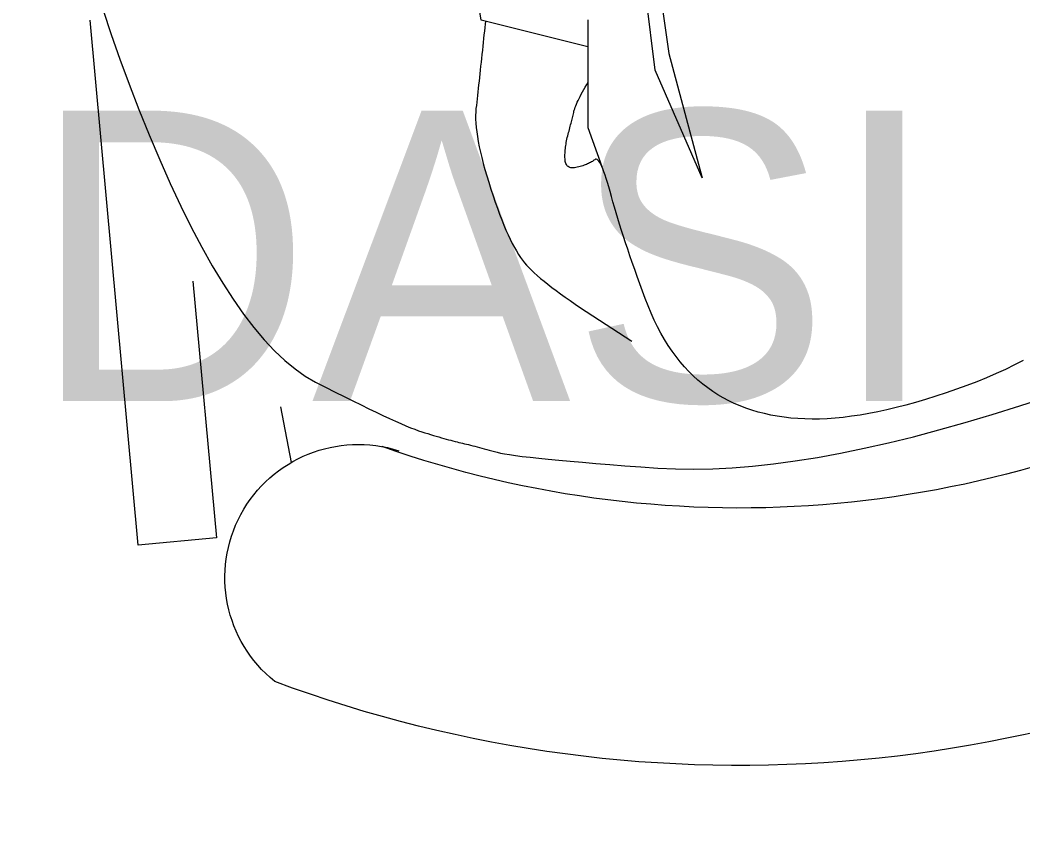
# Model space of a CAD drawing. Header units: millimetres. Extents: x 1393 to 3101, y -2944 to -480.
# Drawn here: x 1638.94 to 1676.9, y -1350.47 to -1320.07 of the extents above; entities that cross this region are included whole.
import ezdxf

# ---------------------------------------------------------------- set-up
doc = ezdxf.new("R2010")
doc.units = ezdxf.units.MM
doc.layers.add('TEFRİŞ_İÇ', color=224, linetype='Continuous', lineweight=13)
doc.layers.add('yazı', color=253, linetype='Continuous', lineweight=20)
doc.styles.get("Standard").update_dxf_attribs({"font": 'EtrFont'})

# ---------------------------------------------------------------- blocks, each defined once
blk = doc.blocks.new('A$C22EE4B40')
at = {"layer": 'TEFRİŞ_İÇ', "linetype": 'Continuous'}
for p, q in [((0.592672, 0.280061), (0.5988, 0.3168)), ((0.526851, 0.261116), (0.533215, 0.312066)), ((0.526851, 0.304424), (0.521759, 0.267485)), ((0.735823, 0.2839), (0.732758, 0.274655)), ((0.552308, 0.280222), (0.552308, 0.239462)), ((0.552308, 0.269977), (0.592672, 0.280061)), ((0.59114, 0.279678), (0.591242, 0.278656)), ((0.591242, 0.278656), (0.591374, 0.277337)), ((0.591374, 0.277337), (0.591512, 0.275984)), ((0.722549, 0.081367), (0.740753, 0.280088)), ((0.591512, 0.275984), (0.591654, 0.274597)), ((0.591654, 0.274597), (0.591802, 0.273174)), ((0.732758, 0.274655), (0.729484, 0.265308)), ((0.591802, 0.273174), (0.591954, 0.271717)), ((0.591954, 0.271717), (0.592112, 0.270225)), ((0.592112, 0.270225), (0.592273, 0.268697)), ((0.521759, 0.267485), (0.50903, 0.220356)), ((0.592273, 0.268697), (0.592439, 0.267164)), ((0.592439, 0.267164), (0.592602, 0.265651)), ((0.592602, 0.265651), (0.592762, 0.264157)), ((0.592762, 0.264157), (0.592921, 0.262685)), ((0.592921, 0.262685), (0.593079, 0.261234)), ((0.729484, 0.265308), (0.725999, 0.255858)), ((0.50903, 0.220356), (0.526851, 0.261116)), ((0.593079, 0.261234), (0.593234, 0.259803)), ((0.593234, 0.259803), (0.593388, 0.258392)), ((0.593388, 0.258392), (0.59354, 0.257002)), ((0.552755, 0.25574), (0.552308, 0.25649)), ((0.553325, 0.254765), (0.552755, 0.25574)), ((0.55386, 0.253829), (0.553325, 0.254765)), ((0.59354, 0.257002), (0.59369, 0.255633)), ((0.59369, 0.255633), (0.593839, 0.254285)), ((0.725999, 0.255858), (0.722305, 0.246306)), ((0.55436, 0.252932), (0.55386, 0.253829)), ((0.554827, 0.252072), (0.55436, 0.252932)), ((0.555259, 0.251251), (0.554827, 0.252072)), ((0.555655, 0.250468), (0.555259, 0.251251)), ((0.593839, 0.254285), (0.593986, 0.252956)), ((0.593986, 0.252956), (0.59413, 0.251648)), ((0.59413, 0.251648), (0.594274, 0.250362)), ((0.556019, 0.249724), (0.555655, 0.250468)), ((0.556348, 0.249018), (0.556019, 0.249724)), ((0.556643, 0.248352), (0.556348, 0.249018)), ((0.556902, 0.247722), (0.556643, 0.248352)), ((0.557128, 0.247133), (0.556902, 0.247722)), ((0.557319, 0.246581), (0.557128, 0.247133)), ((0.594274, 0.250362), (0.594415, 0.249095)), ((0.594415, 0.249095), (0.594555, 0.247849)), ((0.594555, 0.247849), (0.594692, 0.246623)), ((0.557476, 0.246068), (0.557319, 0.246581)), ((0.557597, 0.245593), (0.557476, 0.246068)), ((0.557706, 0.245134), (0.557597, 0.245593)), ((0.557817, 0.244662), (0.557706, 0.245134)), ((0.557933, 0.244179), (0.557817, 0.244662)), ((0.558052, 0.243685), (0.557933, 0.244179)), ((0.558176, 0.243181), (0.558052, 0.243685)), ((0.558303, 0.242665), (0.558176, 0.243181)), ((0.594692, 0.246623), (0.594799, 0.245366)), ((0.594799, 0.245366), (0.594844, 0.244021)), ((0.594844, 0.244021), (0.59483, 0.242591)), ((0.722305, 0.246306), (0.718399, 0.236651)), ((0.552308, 0.239462), (0.547084, 0.224701)), ((0.558435, 0.242138), (0.558303, 0.242665)), ((0.55857, 0.241598), (0.558435, 0.242138)), ((0.558711, 0.24105), (0.55857, 0.241598)), ((0.558855, 0.24049), (0.558711, 0.24105)), ((0.559003, 0.239918), (0.558855, 0.24049)), ((0.559154, 0.239336), (0.559003, 0.239918)), ((0.55931, 0.238743), (0.559154, 0.239336)), ((0.594616, 0.239473), (0.594416, 0.237783)), ((0.594753, 0.241074), (0.594616, 0.239473)), ((0.59483, 0.242591), (0.594753, 0.241074)), ((0.559469, 0.238138), (0.55931, 0.238743)), ((0.559634, 0.237523), (0.559469, 0.238138)), ((0.5598, 0.236895), (0.559634, 0.237523)), ((0.559966, 0.236267), (0.5598, 0.236895)), ((0.560118, 0.235644), (0.559966, 0.236267)), ((0.560259, 0.235028), (0.560118, 0.235644)), ((0.594158, 0.236009), (0.593836, 0.234148)), ((0.594416, 0.237783), (0.594158, 0.236009)), ((0.718399, 0.236651), (0.714394, 0.227187)), ((0.560386, 0.234417), (0.560259, 0.235028)), ((0.560503, 0.233814), (0.560386, 0.234417)), ((0.560607, 0.233216), (0.560503, 0.233814)), ((0.5607, 0.232625), (0.560607, 0.233216)), ((0.56078, 0.232039), (0.5607, 0.232625)), ((0.560849, 0.23146), (0.56078, 0.232039)), ((0.593455, 0.232202), (0.593012, 0.23017)), ((0.593836, 0.234148), (0.593455, 0.232202)), ((0.560906, 0.230887), (0.560849, 0.23146)), ((0.560951, 0.230321), (0.560906, 0.230887)), ((0.560983, 0.229761), (0.560951, 0.230321)), ((0.561005, 0.229207), (0.560983, 0.229761)), ((0.560995, 0.227581), (0.561011, 0.228118)), ((0.561014, 0.228659), (0.561005, 0.229207)), ((0.561011, 0.228118), (0.561014, 0.228659)), ((0.592509, 0.228052), (0.591943, 0.225846)), ((0.593012, 0.23017), (0.592509, 0.228052)), ((0.546679, 0.223762), (0.547084, 0.224701)), ((0.547084, 0.224701), (0.547475, 0.225505)), ((0.547475, 0.225505), (0.547848, 0.22617)), ((0.547848, 0.22617), (0.548206, 0.226698)), ((0.548206, 0.226698), (0.548546, 0.22709)), ((0.548546, 0.22709), (0.548872, 0.227344)), ((0.548872, 0.227344), (0.54918, 0.227461)), ((0.54918, 0.227461), (0.549472, 0.227441)), ((0.549472, 0.227441), (0.549747, 0.227283)), ((0.549747, 0.227283), (0.550024, 0.227061)), ((0.550024, 0.227061), (0.55032, 0.226843)), ((0.55032, 0.226843), (0.550634, 0.226632)), ((0.550634, 0.226632), (0.550965, 0.226426)), ((0.550965, 0.226426), (0.551316, 0.226226)), ((0.551316, 0.226226), (0.551683, 0.226032)), ((0.551683, 0.226032), (0.552069, 0.225843)), ((0.552069, 0.225843), (0.552472, 0.225659)), ((0.552472, 0.225659), (0.552896, 0.225482)), ((0.552896, 0.225482), (0.553336, 0.22531)), ((0.553336, 0.22531), (0.553796, 0.225145)), ((0.553796, 0.225145), (0.554271, 0.224984)), ((0.554271, 0.224984), (0.554767, 0.22483)), ((0.554767, 0.22483), (0.555279, 0.22468)), ((0.555279, 0.22468), (0.55581, 0.224537)), ((0.55581, 0.224537), (0.556359, 0.2244)), ((0.556359, 0.2244), (0.556902, 0.224286)), ((0.556902, 0.224286), (0.55741, 0.224214)), ((0.55741, 0.224214), (0.557885, 0.224184)), ((0.557885, 0.224184), (0.558326, 0.224195)), ((0.558326, 0.224195), (0.558734, 0.224249)), ((0.558734, 0.224249), (0.559108, 0.224343)), ((0.559108, 0.224343), (0.559448, 0.224479)), ((0.559448, 0.224479), (0.559753, 0.224657)), ((0.559753, 0.224657), (0.560027, 0.224878)), ((0.560027, 0.224878), (0.560266, 0.225139)), ((0.560266, 0.225139), (0.560472, 0.225442)), ((0.560472, 0.225442), (0.560643, 0.225787)), ((0.560643, 0.225787), (0.560783, 0.226174)), ((0.560783, 0.226174), (0.560887, 0.226601)), ((0.560887, 0.226601), (0.560958, 0.227071)), ((0.560958, 0.227071), (0.560995, 0.227581)), ((0.591943, 0.225846), (0.591318, 0.223556)), ((0.591943, 0.225846), (0.591318, 0.223556)), ((0.714394, 0.227187), (0.710397, 0.218204)), ((0.545362, 0.22012), (0.545817, 0.221472)), ((0.545817, 0.221472), (0.546256, 0.222685)), ((0.546256, 0.222685), (0.546679, 0.223762)), ((0.590631, 0.22118), (0.589883, 0.218718)), ((0.591318, 0.223556), (0.590631, 0.22118)), ((0.591318, 0.223556), (0.590631, 0.22118)), ((0.543901, 0.215243), (0.544404, 0.217006)), ((0.544404, 0.217006), (0.544892, 0.218631)), ((0.544892, 0.218631), (0.545362, 0.22012)), ((0.589883, 0.218718), (0.589073, 0.216167)), ((0.710397, 0.218204), (0.706411, 0.209704)), ((0.542836, 0.211347), (0.543379, 0.213343)), ((0.543379, 0.213343), (0.543901, 0.215243)), ((0.588237, 0.21363), (0.587405, 0.211197)), ((0.589073, 0.216167), (0.588237, 0.21363)), ((0.541646, 0.207188), (0.542257, 0.209295)), ((0.542257, 0.209295), (0.542836, 0.211347)), ((0.586581, 0.208871), (0.58576, 0.20665)), ((0.587405, 0.211197), (0.586581, 0.208871)), ((0.706411, 0.209704), (0.702432, 0.201686)), ((0.540321, 0.202807), (0.540999, 0.205025)), ((0.540999, 0.205025), (0.541646, 0.207188)), ((0.58576, 0.20665), (0.584946, 0.204537)), ((0.539608, 0.200531), (0.540321, 0.202807)), ((0.584136, 0.202529), (0.583332, 0.200627)), ((0.584946, 0.204537), (0.584136, 0.202529)), ((0.702432, 0.201686), (0.698464, 0.194151)), ((0.538082, 0.195814), (0.538862, 0.1982)), ((0.538862, 0.1982), (0.539608, 0.200531)), ((0.582532, 0.19883), (0.58174, 0.197142)), ((0.583332, 0.200627), (0.582532, 0.19883)), ((0.537269, 0.193373), (0.538082, 0.195814)), ((0.58017, 0.194082), (0.579392, 0.19271)), ((0.580952, 0.195558), (0.58017, 0.194082)), ((0.58174, 0.197142), (0.580952, 0.195558)), ((0.698464, 0.194151), (0.694503, 0.187098)), ((0.535542, 0.188321), (0.536422, 0.190875)), ((0.536422, 0.190875), (0.537269, 0.193373)), ((0.577854, 0.190286), (0.577094, 0.189234)), ((0.578621, 0.191445), (0.577854, 0.190286)), ((0.579392, 0.19271), (0.578621, 0.191445)), ((0.534627, 0.185712), (0.535542, 0.188321)), ((0.574657, 0.186436), (0.573683, 0.185462)), ((0.575541, 0.187378), (0.574657, 0.186436)), ((0.576337, 0.188287), (0.575541, 0.187378)), ((0.577094, 0.189234), (0.576337, 0.188287)), ((0.694503, 0.187098), (0.690552, 0.180528)), ((0.532698, 0.180327), (0.533681, 0.183048)), ((0.533681, 0.183048), (0.534627, 0.185712)), ((0.570232, 0.182344), (0.568904, 0.18124)), ((0.57147, 0.183416), (0.570232, 0.182344)), ((0.572621, 0.184455), (0.57147, 0.183416)), ((0.573683, 0.185462), (0.572621, 0.184455)), ((0.531683, 0.17755), (0.532698, 0.180327)), ((0.565985, 0.178935), (0.564392, 0.177734)), ((0.567488, 0.180103), (0.565985, 0.178935)), ((0.568904, 0.18124), (0.567488, 0.180103)), ((0.690552, 0.180528), (0.68661, 0.174439)), ((0.70179, 0.181272), (0.692887, 0.084084)), ((0.529545, 0.171906), (0.530634, 0.174718)), ((0.530634, 0.174718), (0.531683, 0.17755)), ((0.560942, 0.175233), (0.559085, 0.173934)), ((0.562712, 0.1765), (0.560942, 0.175233)), ((0.564392, 0.177734), (0.562712, 0.1765)), ((0.528402, 0.169185), (0.529545, 0.171906)), ((0.555103, 0.17124), (0.55298, 0.169843)), ((0.557138, 0.172603), (0.555103, 0.17124)), ((0.559085, 0.173934), (0.557138, 0.172603)), ((0.68661, 0.174439), (0.682678, 0.168833)), ((0.527208, 0.166559), (0.528402, 0.169185)), ((0.55298, 0.169843), (0.535643, 0.158546)), ((0.682678, 0.168833), (0.678755, 0.163708)), ((0.524666, 0.161583), (0.525962, 0.164024)), ((0.525962, 0.164024), (0.527208, 0.166559)), ((0.678755, 0.163708), (0.674841, 0.159067)), ((0.523317, 0.159235), (0.524666, 0.161583)), ((0.520465, 0.154817), (0.521918, 0.15698)), ((0.521918, 0.15698), (0.523317, 0.159235)), ((0.674841, 0.159067), (0.670935, 0.154906)), ((0.517409, 0.150771), (0.518964, 0.152748)), ((0.518964, 0.152748), (0.520465, 0.154817)), ((0.670935, 0.154906), (0.66704, 0.151229)), ((0.387542, 0.151275), (0.3909, 0.149562)), ((0.3909, 0.149562), (0.394339, 0.147898)), ((0.514146, 0.147097), (0.515803, 0.148888)), ((0.515803, 0.148888), (0.517409, 0.150771)), ((0.663152, 0.148034), (0.659275, 0.145321)), ((0.66704, 0.151229), (0.663152, 0.148034)), ((0.394339, 0.147898), (0.397862, 0.146286)), ((0.397862, 0.146286), (0.401465, 0.144724)), ((0.401465, 0.144724), (0.405153, 0.143212)), ((0.510678, 0.143796), (0.512439, 0.145401)), ((0.512439, 0.145401), (0.514146, 0.147097)), ((0.659275, 0.145321), (0.655404, 0.143089)), ((0.405153, 0.143212), (0.408923, 0.141751)), ((0.408923, 0.141751), (0.412776, 0.140341)), ((0.505089, 0.139534), (0.507003, 0.140866)), ((0.507003, 0.140866), (0.508867, 0.142285)), ((0.508867, 0.142285), (0.510678, 0.143796)), ((0.651625, 0.141152), (0.648014, 0.139313)), ((0.655404, 0.143089), (0.651625, 0.141152)), ((0.388878, 0.134081), (0.378588, 0.137417)), ((0.412776, 0.140341), (0.41671, 0.138981)), ((0.41671, 0.138981), (0.420648, 0.137692)), ((0.420648, 0.137692), (0.424507, 0.136492)), ((0.499038, 0.136016), (0.501107, 0.13711)), ((0.501107, 0.13711), (0.503123, 0.138282)), ((0.503123, 0.138282), (0.505089, 0.139534)), ((0.644573, 0.137578), (0.641299, 0.135944)), ((0.648014, 0.139313), (0.644573, 0.137578)), ((0.399324, 0.130797), (0.388878, 0.134081)), ((0.424507, 0.136492), (0.428287, 0.135382)), ((0.428287, 0.135382), (0.431985, 0.13436)), ((0.431985, 0.13436), (0.435607, 0.13343)), ((0.435607, 0.13343), (0.439148, 0.132588)), ((0.49025, 0.132437), (0.492525, 0.133213)), ((0.492525, 0.133213), (0.494747, 0.134068)), ((0.494747, 0.134068), (0.496918, 0.135002)), ((0.496918, 0.135002), (0.499038, 0.136016)), ((0.63526, 0.13298), (0.632493, 0.131651)), ((0.638196, 0.134411), (0.63526, 0.13298)), ((0.641299, 0.135944), (0.638196, 0.134411)), ((0.668665, 0.133648), (0.664683, 0.112602)), ((0.409518, 0.127752), (0.399324, 0.130797)), ((0.439148, 0.132588), (0.442612, 0.131835)), ((0.442612, 0.131835), (0.445993, 0.131173)), ((0.445993, 0.131173), (0.449298, 0.130601)), ((0.449298, 0.130601), (0.452524, 0.130117)), ((0.452524, 0.130117), (0.45567, 0.129724)), ((0.45567, 0.129724), (0.458735, 0.129419)), ((0.458735, 0.129419), (0.461723, 0.129205)), ((0.461723, 0.129205), (0.464632, 0.12908)), ((0.464632, 0.12908), (0.467461, 0.129045)), ((0.467461, 0.129045), (0.470209, 0.129099)), ((0.470209, 0.129099), (0.472895, 0.129238)), ((0.472895, 0.129238), (0.475528, 0.129457)), ((0.475528, 0.129457), (0.478111, 0.129755)), ((0.478111, 0.129755), (0.480641, 0.130132)), ((0.480641, 0.130132), (0.483121, 0.13059)), ((0.483121, 0.13059), (0.485549, 0.131126)), ((0.485549, 0.131126), (0.487925, 0.131742)), ((0.487925, 0.131742), (0.49025, 0.132437)), ((0.627467, 0.129297), (0.625206, 0.128272)), ((0.629894, 0.130422), (0.627467, 0.129297)), ((0.632493, 0.131651), (0.629894, 0.130422)), ((0.419463, 0.12495), (0.409518, 0.127752)), ((0.619439, 0.125806), (0.617854, 0.125187)), ((0.621193, 0.126526), (0.619439, 0.125806)), ((0.623116, 0.127349), (0.621193, 0.126526)), ((0.625206, 0.128272), (0.623116, 0.127349)), ((0.429154, 0.122389), (0.419463, 0.12495)), ((0.438597, 0.12007), (0.429154, 0.122389)), ((0.605944, 0.121496), (0.605066, 0.121254)), ((0.60685, 0.121751), (0.605944, 0.121496)), ((0.607789, 0.122019), (0.60685, 0.121751)), ((0.608757, 0.1223), (0.607789, 0.122019)), ((0.609754, 0.122593), (0.608757, 0.1223)), ((0.610781, 0.122899), (0.609754, 0.122593)), ((0.61184, 0.123219), (0.610781, 0.122899)), ((0.612927, 0.123552), (0.61184, 0.123219)), ((0.614044, 0.123897), (0.612927, 0.123552)), ((0.61519, 0.124254), (0.614044, 0.123897)), ((0.616439, 0.12467), (0.61519, 0.124254)), ((0.617854, 0.125187), (0.616439, 0.12467)), ((0.447788, 0.117993), (0.438597, 0.12007)), ((0.456729, 0.116157), (0.447788, 0.117993)), ((0.591581, 0.117848), (0.590643, 0.117597)), ((0.592495, 0.118091), (0.591581, 0.117848)), ((0.593389, 0.118326), (0.592495, 0.118091)), ((0.594258, 0.118553), (0.593389, 0.118326)), ((0.595108, 0.118772), (0.594258, 0.118553)), ((0.595935, 0.118982), (0.595108, 0.118772)), ((0.59674, 0.119185), (0.595935, 0.118982)), ((0.597521, 0.119379), (0.59674, 0.119185)), ((0.598282, 0.119566), (0.597521, 0.119379)), ((0.599019, 0.119743), (0.598282, 0.119566)), ((0.599734, 0.119913), (0.599019, 0.119743)), ((0.600427, 0.120074), (0.599734, 0.119913)), ((0.601126, 0.120239), (0.600427, 0.120074)), ((0.601854, 0.120416), (0.601126, 0.120239)), ((0.602613, 0.120606), (0.601854, 0.120416)), ((0.603399, 0.120809), (0.602613, 0.120606)), ((0.604218, 0.121026), (0.603399, 0.120809)), ((0.605066, 0.121254), (0.604218, 0.121026)), ((0.465417, 0.114564), (0.456729, 0.116157)), ((0.473858, 0.113213), (0.465417, 0.114564)), ((0.570963, 0.114233), (0.567337, 0.113863)), ((0.574243, 0.11459), (0.570963, 0.114233)), ((0.577178, 0.114938), (0.574243, 0.11459)), ((0.579767, 0.115274), (0.577178, 0.114938)), ((0.582012, 0.1156), (0.579767, 0.115274)), ((0.58391, 0.115914), (0.582012, 0.1156)), ((0.585465, 0.116219), (0.58391, 0.115914)), ((0.586673, 0.116511), (0.585465, 0.116219)), ((0.5877, 0.116795), (0.586673, 0.116511)), ((0.588703, 0.117071), (0.5877, 0.116795)), ((0.589685, 0.117338), (0.588703, 0.117071)), ((0.590643, 0.117597), (0.589685, 0.117338)), ((0.482046, 0.112102), (0.473858, 0.113213)), ((0.489984, 0.111234), (0.482046, 0.112102)), ((0.497671, 0.110607), (0.489984, 0.111234)), ((0.505108, 0.110222), (0.497671, 0.110607)), ((0.512293, 0.110079), (0.505108, 0.110222)), ((0.519227, 0.110179), (0.512293, 0.110079)), ((0.525911, 0.110519), (0.519227, 0.110179)), ((0.532298, 0.110975), (0.525911, 0.110519)), ((0.53834, 0.11142), (0.532298, 0.110975)), ((0.544036, 0.111855), (0.53834, 0.11142)), ((0.549386, 0.112278), (0.544036, 0.111855)), ((0.554392, 0.112691), (0.549386, 0.112278)), ((0.559052, 0.113093), (0.554392, 0.112691)), ((0.563368, 0.113484), (0.559052, 0.113093)), ((0.567337, 0.113863), (0.563368, 0.113484)), ((0.692887, 0.084084), (0.722549, 0.081367))]:
    blk.add_line(p, q, dxfattribs=at)
for centre, radius, start, end in [((0.494926, 0.500432), 0.4050355442202765, 240.028624, 289.503301), ((0.639277, 0.069037), 0.0504322497957931, 308.740571, 107.794024), ((0.494926, 0.500432), 0.5025267232003887, 239.041421, 290.490508)]:
    blk.add_arc(centre, radius, start, end, dxfattribs=at)

msp = doc.modelspace()

# ---------------------------------------------------------------- block references
at = {"layer": 'TEFRİŞ_İÇ', "linetype": 'Continuous', "lineweight": 15, "xscale": -100, "yscale": 100, "zscale": 100}
msp.add_blockref('A$C22EE4B40', (1715.66739, -1348.081188), dxfattribs=at)

# ---------------------------------------------------------------- texts
at = {"layer": 'yazı', "color": 1}
msp.add_text('Ç.YATAK ODASI', height=11, rotation=360, dxfattribs=at).set_placement((1560.890345, -1334.495379))

doc.saveas('drawing.dxf')
